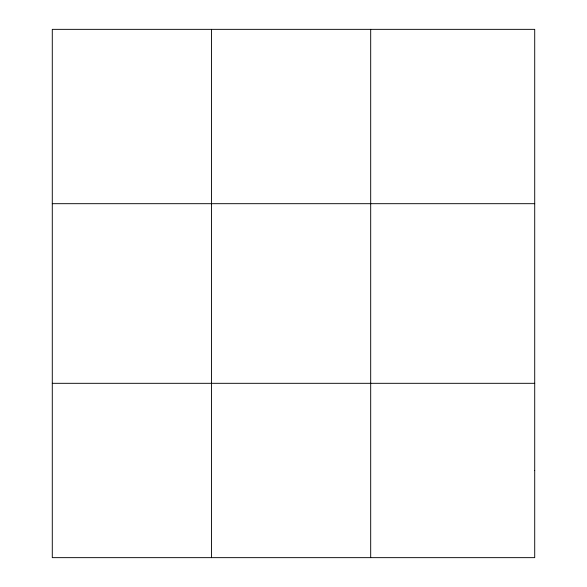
<?xml version="1.0" encoding="UTF-8"?>
<svg xmlns="http://www.w3.org/2000/svg" width="587" height="587" viewBox="0 0 587 587"><rect width="100%" height="100%" fill="white"/><g stroke="black" fill="none" stroke-linecap="round" stroke-linejoin="round"><path stroke-width="0.88" d="M211.489 29.35L211.489 557.65M370.69 29.35L370.69 557.65M52.287 203.689L534.713 203.689M52.287 383.311L534.713 383.311M534.713 470.481L534.713 557.65L52.287 557.65L52.287 29.35L534.713 29.35L534.713 470.481"/></g></svg>
